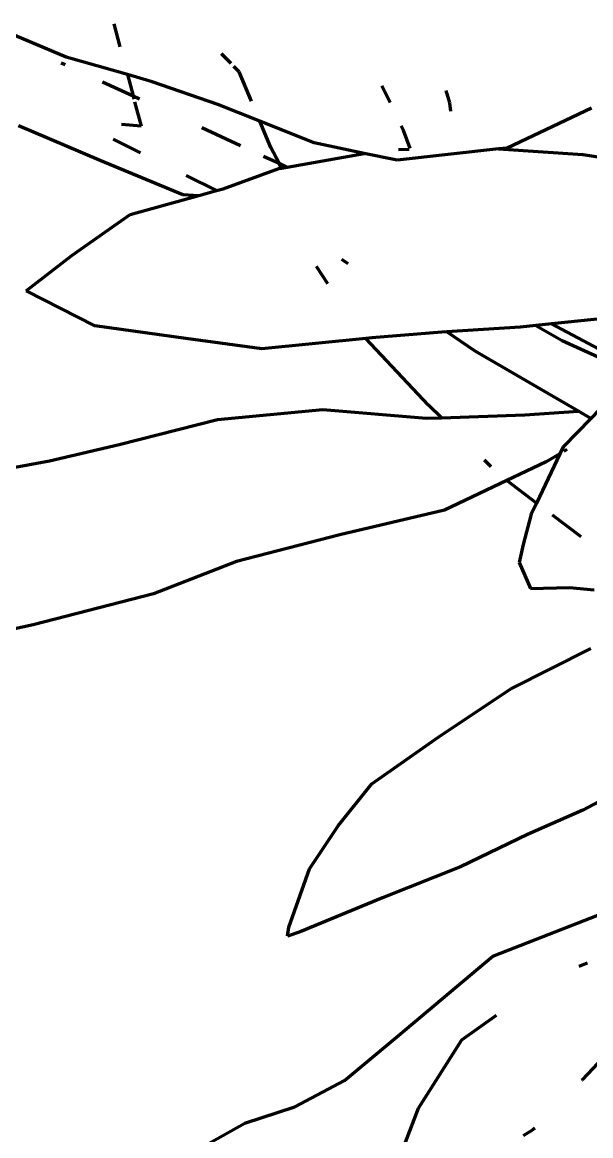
# Model space of a CAD drawing. Header units: millimetres. Extents: x 4307 to 31003, y 2809 to 20009.
# Drawn here: x 7957.8 to 7991, y 17193 to 17257.9 of the extents above; entities that cross this region are included whole.
import ezdxf

# ---------------------------------------------------------------- set-up
doc = ezdxf.new("R2010")
doc.units = ezdxf.units.MM
doc.layers.add('ProfileEdges', color=7, linetype='Continuous')

msp = doc.modelspace()

# ---------------------------------------------------------------- linework, layer by layer
at = {"layer": 'ProfileEdges', "lineweight": 211}
for p, q in [((7960.409, 17255.84), (7955.578, 17257.881)), ((7963.186, 17257.785), (7963.538, 17256.459)), ((7963.971, 17254.829), (7960.409, 17255.84)), ((7970.018, 17255.476), (7969.455, 17256.049)), ((7960.117, 17255.516), (7960.343, 17255.412)), ((7970.485, 17255.001), (7970.181, 17255.31)), ((7971.202, 17253.286), (7970.485, 17255.001)), ((7962.518, 17254.41), (7964.3, 17253.589)), ((7965.409, 17254.42), (7963.971, 17254.829)), ((7963.971, 17254.829), (7964.3, 17253.589)), ((7969.244, 17253.087), (7965.409, 17254.42)), ((7979.286, 17253.198), (7978.81, 17254.178)), ((7982.543, 17253.91), (7982.756, 17253.188)), ((7964.3, 17253.589), (7964.679, 17253.414)), ((7964.3, 17253.589), (7964.348, 17253.406)), ((7964.39, 17253.248), (7964.767, 17251.827)), ((7971.693, 17252.111), (7969.244, 17253.087)), ((7982.756, 17253.188), (7982.812, 17252.695)), ((7991.028, 17252.884), (7986.101, 17250.554)), ((7957.623, 17251.877), (7958.365, 17251.566)), ((7964.767, 17251.827), (7963.634, 17251.927)), ((7968.305, 17251.744), (7970.569, 17250.701)), ((7972.328, 17250.59), (7971.693, 17252.111)), ((7974.861, 17250.848), (7971.693, 17252.111)), ((7980.071, 17251.581), (7979.938, 17251.855)), ((7958.365, 17251.566), (7962.428, 17249.821)), ((7980.447, 17250.524), (7980.071, 17251.581)), ((7963.142, 17251.068), (7964.729, 17250.281)), ((7972.818, 17249.665), (7972.328, 17250.59)), ((7977.776, 17250.241), (7974.861, 17250.848)), ((7985.607, 17250.499), (7979.701, 17249.839)), ((7979.776, 17250.476), (7980.404, 17250.484)), ((7986.101, 17250.554), (7985.607, 17250.499)), ((7985.607, 17250.499), (7990.511, 17250.187)), ((7962.428, 17249.821), (7967.21, 17247.848)), ((7971.909, 17250.084), (7972.818, 17249.665)), ((7973.291, 17249.448), (7977.776, 17250.241)), ((7979.701, 17249.839), (7977.776, 17250.241)), ((7990.511, 17250.187), (7995.959, 17249.351)), ((7969.561, 17248.183), (7972.791, 17249.359)), ((7972.791, 17249.359), (7972.964, 17249.39)), ((7972.818, 17249.665), (7973.291, 17249.448)), ((7972.964, 17249.39), (7972.818, 17249.665)), ((7972.964, 17249.39), (7973.291, 17249.448)), ((7967.399, 17248.956), (7969.172, 17248.076)), ((7967.21, 17247.848), (7968.129, 17247.788)), ((7968.129, 17247.788), (7969.172, 17248.076)), ((7969.172, 17248.076), (7969.561, 17248.183)), ((7964.133, 17246.687), (7968.129, 17247.788)), ((7960.734, 17244.289), (7964.133, 17246.687)), ((7958.067, 17242.232), (7960.734, 17244.289)), ((7976.838, 17243.81), (7976.47, 17244.064)), ((7975.657, 17242.649), (7974.996, 17243.645)), ((7962.083, 17240.202), (7958.067, 17242.232)), ((7992.696, 17240.722), (7988.7, 17240.309)), ((7967.377, 17239.461), (7962.083, 17240.202)), ((7986.86, 17240.119), (7982.595, 17239.851)), ((7987.79, 17240.215), (7986.86, 17240.119)), ((7988.7, 17240.309), (7987.79, 17240.215)), ((7987.79, 17240.215), (7989.322, 17239.338)), ((7988.7, 17240.309), (7994.632, 17237.164)), ((7971.801, 17238.857), (7967.377, 17239.461)), ((7977.877, 17239.459), (7971.801, 17238.857)), ((7978.227, 17239.493), (7977.877, 17239.459)), ((7981.532, 17235.577), (7977.877, 17239.459)), ((7982.299, 17239.832), (7978.227, 17239.493)), ((7982.595, 17239.851), (7982.299, 17239.832)), ((7984.237, 17238.722), (7982.595, 17239.851)), ((7989.322, 17239.338), (7992.475, 17237.915)), ((7990.263, 17235.225), (7984.237, 17238.722)), ((7982.276, 17234.845), (7981.532, 17235.577)), ((7991.893, 17235.75), (7990.981, 17234.808)), ((7969.227, 17234.747), (7975.359, 17235.332)), ((7975.359, 17235.332), (7981.409, 17234.813)), ((7982.276, 17234.845), (7987.148, 17235.022)), ((7987.148, 17235.022), (7990.263, 17235.225)), ((7990.981, 17234.808), (7990.263, 17235.225)), ((7963.486, 17233.276), (7969.227, 17234.747)), ((7981.409, 17234.813), (7982.276, 17234.845)), ((7990.981, 17234.808), (7989.375, 17233.153)), ((7959.424, 17232.34), (7963.486, 17233.276)), ((7989.375, 17233.153), (7989.183, 17232.748)), ((7989.59, 17232.99), (7989.405, 17232.88)), ((7953.744, 17231.283), (7959.424, 17232.34)), ((7985.181, 17231.985), (7984.796, 17232.365)), ((7989.183, 17232.748), (7987.822, 17229.875)), ((7989.183, 17232.748), (7988.382, 17232.271)), ((7988.382, 17232.271), (7986.095, 17231.182)), ((7986.095, 17231.182), (7982.462, 17229.452)), ((7987.822, 17229.875), (7986.095, 17231.182)), ((7987.822, 17229.875), (7987.517, 17229.232)), ((7982.462, 17229.452), (7976.36, 17228.016)), ((7987.517, 17229.232), (7987.04, 17227.464)), ((7990.427, 17227.903), (7988.746, 17229.176)), ((7976.36, 17228.016), (7970.333, 17226.476)), ((7987.04, 17227.464), (7986.816, 17226.408)), ((7970.333, 17226.476), (7965.501, 17224.59)), ((7986.816, 17226.408), (7987.464, 17224.895)), ((7965.501, 17224.59), (7958.472, 17222.776)), ((7987.464, 17224.895), (7989.741, 17224.948)), ((7989.741, 17224.948), (7991.175, 17224.818)), ((7958.472, 17222.776), (7953.71, 17221.764)), ((7986.319, 17219.045), (7990.996, 17221.394)), ((7982.133, 17216.259), (7986.319, 17219.045)), ((7978.219, 17213.512), (7982.133, 17216.259)), ((7976.255, 17211.072), (7978.219, 17213.512)), ((7991.769, 17212.652), (7990.519, 17211.988)), ((7990.519, 17211.988), (7987.299, 17210.557)), ((7974.596, 17208.574), (7976.255, 17211.072)), ((7987.299, 17210.557), (7983.383, 17208.675)), ((7973.381, 17205.163), (7974.596, 17208.574)), ((7983.383, 17208.675), (7978.85, 17206.873)), ((7978.85, 17206.873), (7974.04, 17204.897)), ((7985.27, 17203.473), (7991.393, 17205.861)), ((7973.299, 17204.645), (7973.381, 17205.163)), ((7974.04, 17204.897), (7973.299, 17204.645)), ((7979.783, 17198.854), (7985.27, 17203.473)), ((7990.31, 17202.893), (7990.795, 17203.091)), ((7983.465, 17198.607), (7985.492, 17200.05)), ((7976.633, 17196.237), (7979.783, 17198.854)), ((7980.939, 17194.622), (7983.465, 17198.607)), ((7992.612, 17198.54), (7990.477, 17196.274)), ((7973.741, 17194.707), (7976.633, 17196.237)), ((7990.477, 17196.274), (7990.451, 17196.249)), ((7970.813, 17193.748), (7973.741, 17194.707)), ((7979.301, 17190.321), (7980.939, 17194.622)), ((7966.023, 17191.072), (7970.813, 17193.748)), ((7987.713, 17193.459), (7987.614, 17193.359)), ((7987.614, 17193.359), (7987.038, 17193.02))]:
    msp.add_line(p, q, dxfattribs=at)

doc.saveas('drawing.dxf')
